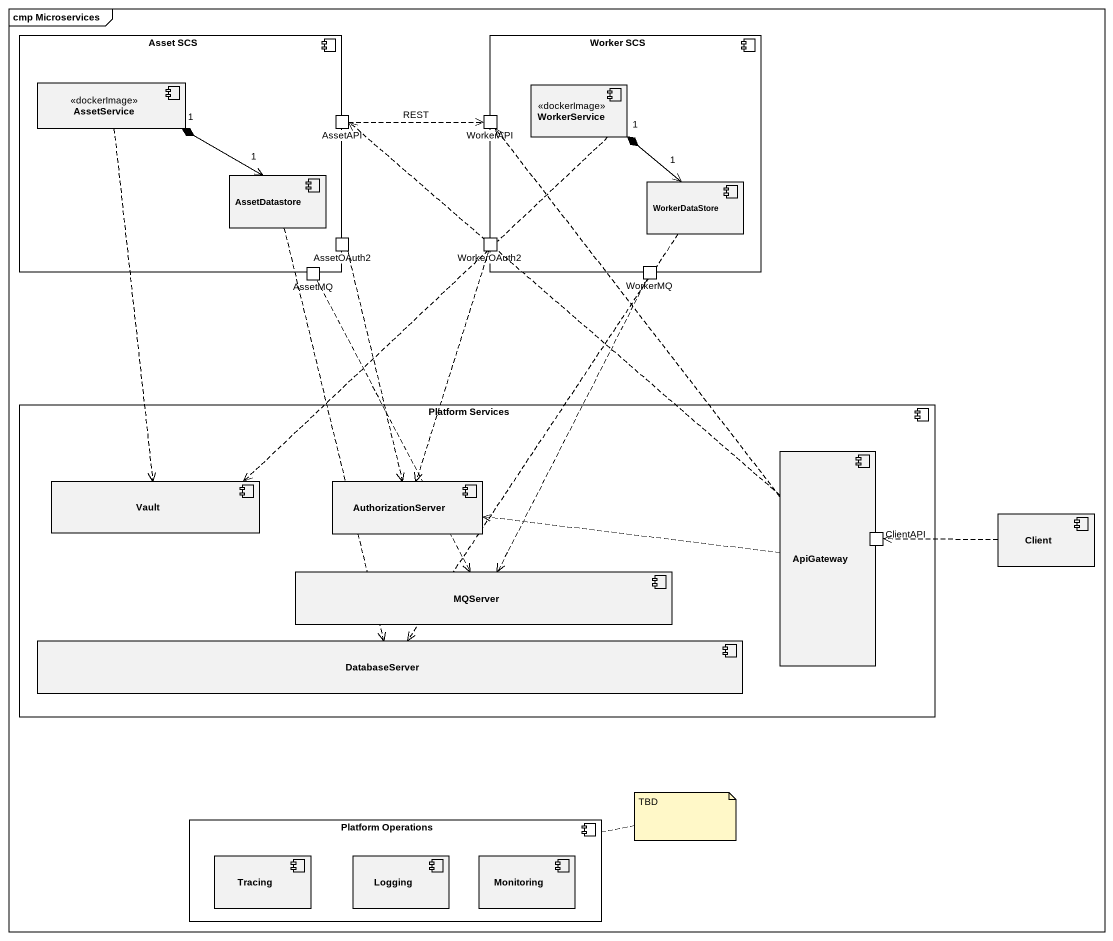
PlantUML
@startuml
mainframe cmp Microservices
component "Asset SCS" as Asset_SCS {
  component AssetService <<dockerImage>>
  port AssetAPI
  component AssetDatastore
  port AssetOAuth2
  port AssetMQ
}
component "Worker SCS" as Worker_SCS {
  component WorkerService <<dockerImage>>
  port WorkerAPI
  component WorkerDataStore
  port WorkerOAuth2
  port WorkerMQ
}
component "Platform Services" as Platform_Services {
  component ApiGateway {
    port ClientAPI
  }
  component Vault
  component AuthorizationServer
  component MQServer
  component DatabaseServer
}
component Client
component "Platform Operations" as Platform_Operations {
  component Tracing
  component Logging
  component Monitoring
}
AssetService "1" *-right-> "1" AssetDatastore
AssetService ..> Vault
WorkerService "1" *--> "1" WorkerDataStore
WorkerService ..> Vault
AssetAPI .right.> WorkerAPI : REST
AssetDatastore ..> DatabaseServer
WorkerDataStore ..> DatabaseServer
AssetOAuth2 ..> AuthorizationServer
WorkerOAuth2 ..> AuthorizationServer
AssetMQ ..> MQServer
WorkerMQ ..> MQServer
ApiGateway .up.> AssetAPI
ApiGateway .up.> WorkerAPI
ApiGateway .left.> AuthorizationServer
Client .left.> ClientAPI
note right of Platform_Operations : TBD
@enduml
